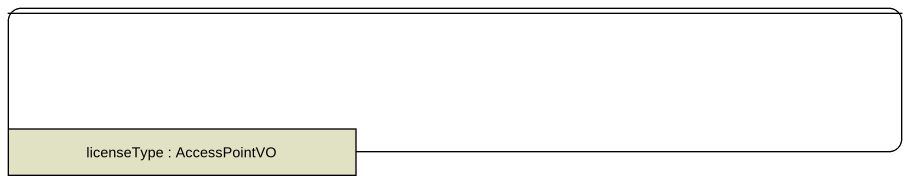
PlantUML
@startuml
hide empty description
state " " as state1 {
  state "licenseType : AccessPointVO" as licenseType <<object>> #E1E1C3
}
@enduml
